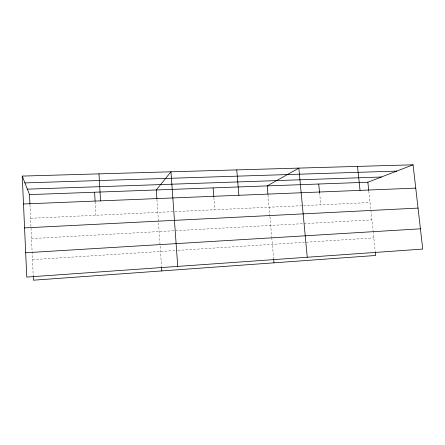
<?xml version="1.0" encoding="UTF-8"?>
<svg xmlns="http://www.w3.org/2000/svg" width="445" height="445" viewBox="0 0 445 445"><rect width="100%" height="100%" fill="white"/><g stroke="black" fill="none" stroke-linecap="round" stroke-linejoin="round"><path stroke-width="0.33" stroke-dasharray="2.23 1.67" d="M32.485 259.624L177.071 250.418M177.766 250.374L373.789 237.897M31.517 238.581L371.875 219.891M30.588 218.3L174.301 211.62M174.991 211.592L370.023 202.525M368.799 191.016L373.01 230.56M373.077 231.228L375.23 251.425M319.577 192.741L320.756 204.817M267.99 194.843L269.865 215.992M269.92 216.671L271.711 236.924M271.773 237.602L273.636 258.717M213.873 197.446L214.84 209.74M156.929 199.482L161.502 266.232M95.141 201.719L95.925 215.263M29.965 204.767L33.242 276.084"/><path stroke-width="0.67" d="M22.25 176.087L29.498 194.615L367.865 182.216L413.077 164.8L422.75 249.072L26.778 277.085L22.25 176.087L413.077 164.8M25.688 252.749L420.425 228.813M24.57 227.896L418.044 208.093M23.502 203.982L415.752 188.124M27.368 189.164L381.409 176.999M24.914 182.901L396.712 171.103M367.865 182.216L368.727 190.343M375.302 252.098L375.658 255.48L33.431 280.2L33.275 276.768M357.519 166.408L360.033 190.377M318.726 184.019L319.577 192.741M307.25 257.243L298.84 168.099L267.206 185.904L267.935 194.154M273.697 259.402L274.003 262.823M236.762 169.895L238.87 195.277M213.116 187.89L213.817 196.762M177.739 266.405L170.98 171.792L156.273 189.97L156.879 198.804M161.552 266.9L161.824 270.927M98.974 173.873L100.553 200.867M94.596 192.234L95.102 201.04M29.498 194.615L29.932 204.088"/></g></svg>
